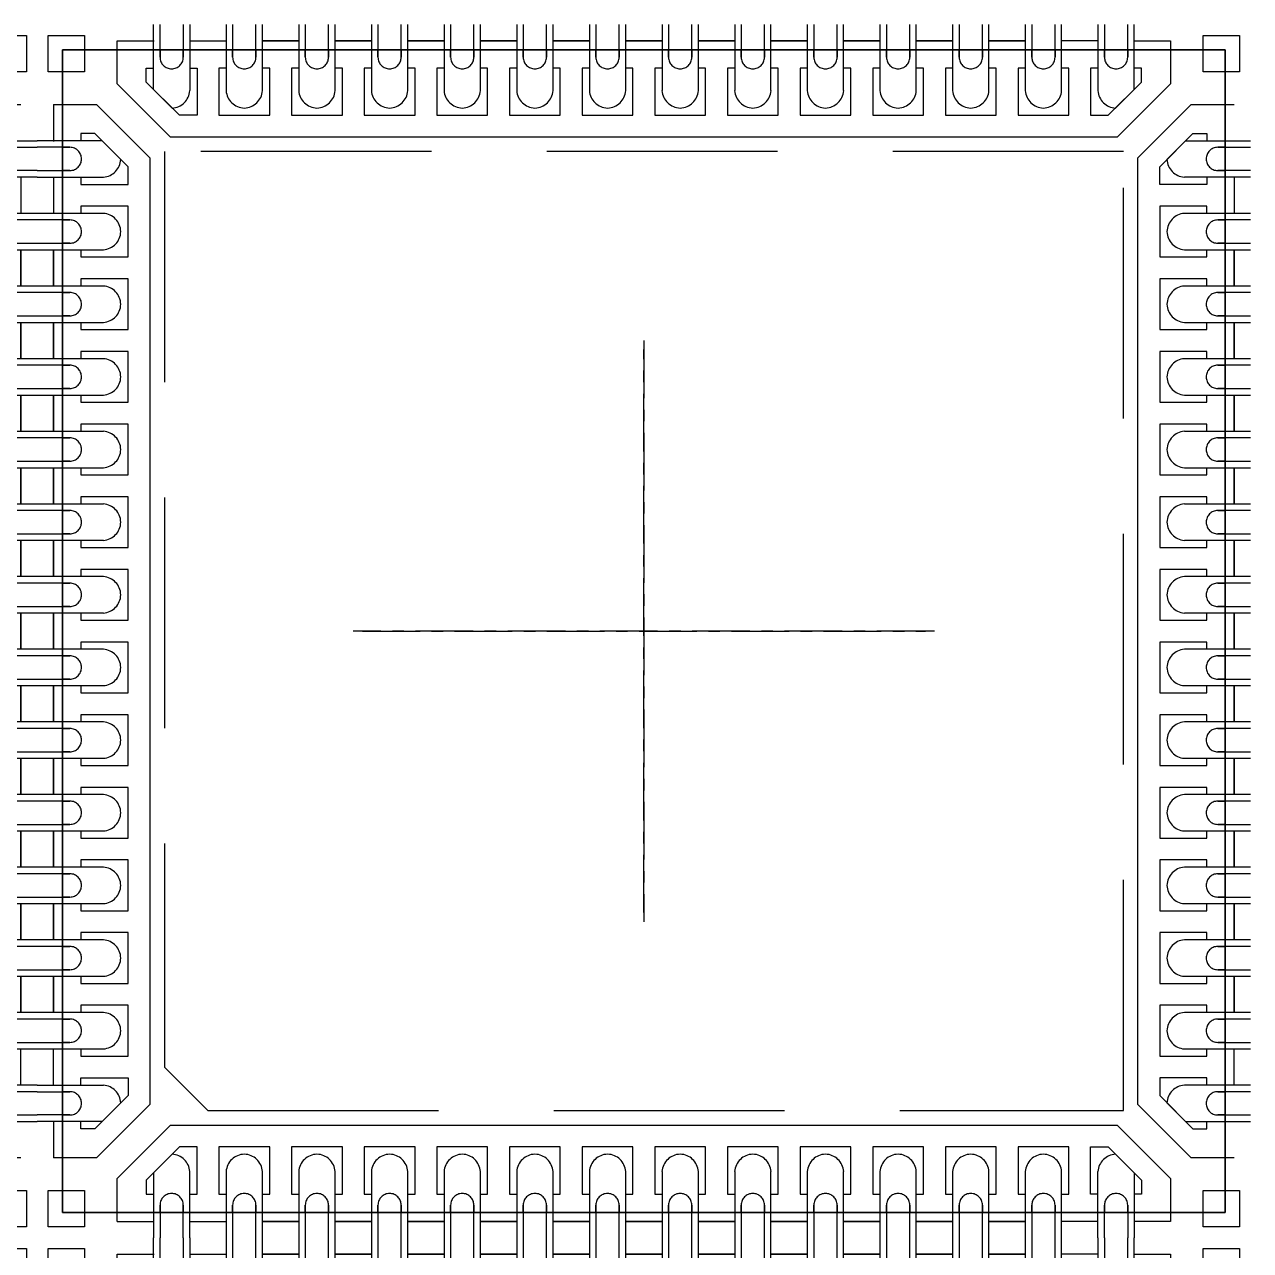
# Model space of a CAD drawing. Extents: x 91 to 778, y 180 to 503.
# Drawn here: x 166.56 to 183.43, y 268.74 to 285.62 of the extents above; entities that cross this region are included whole.
import ezdxf

# ---------------------------------------------------------------- set-up
doc = ezdxf.new("R2010")
doc.units = 0
doc.header["$LTSCALE"] = 12.7
doc.header["$MEASUREMENT"] = 0
doc.linetypes.add('CENTER', pattern=[2, 1.25, -0.25, 0.25, -0.25])
doc.linetypes.add('HIDDEN', pattern=[0.375, 0.25, -0.125])
doc.layers.get('0').update_dxf_attribs({"linetype": 'CONTINUOUS'})
for name, color, linetype in [('SH-01_CENTER', 2, 'CENTER'), ('SH-01_HIDDEN', 6, 'HIDDEN'), ('SH-01_MISC', 5, 'CONTINUOUS'), ('SH-01_OBJECT', 7, 'CONTINUOUS')]:
    doc.layers.add(name, color=color, linetype=linetype)

# ---------------------------------------------------------------- blocks, each defined once
blk = doc.blocks.new('*U12')
at = {"layer": 'SH-01_CENTER', "ltscale": 0.05}
for p, q in [((0, -3.875), (0, 3.875)), ((-3.875, 0), (3.875, 0))]:
    blk.add_line(p, q, dxfattribs=at)
at = {"layer": 'SH-01_MISC', "ltscale": 0.05}
blk.add_lwpolyline([(-8, 8), (8, 8), (8, -8), (-8, -8)], close=True, dxfattribs=at)
blk = doc.blocks.new('*U13')
at = {"color": 0, "linetype": 'ByBlock', "lineweight": -2, "transparency": 16777216}
blk.add_blockref('*U12', (16.7, 16.7), dxfattribs=at)
blk = doc.blocks.new('*U71')
at = {"layer": 'SH-01_CENTER', "ltscale": 0.05}
for p, q in [((0, 4), (0, -4)), ((4, 0), (-4, 0))]:
    blk.add_line(p, q, dxfattribs=at)
at = {"layer": 'SH-01_HIDDEN'}
for p, q in [((-6.75, 7.457), (-6.75, 8.35)), ((-6.66, 7.9), (-6.66, 8.35)), ((-6.34, 8.35), (-6.34, 7.9)), ((-6.25, 8.35), (-6.25, 7.44)), ((-5.75, 8.35), (-5.75, 7.44)), ((-5.66, 8.35), (-5.66, 7.9)), ((-5.34, 7.9), (-5.34, 8.35)), ((-5.25, 7.44), (-5.25, 8.35)), ((-4.75, 8.35), (-4.75, 7.44)), ((-4.66, 8.35), (-4.66, 7.9)), ((-4.34, 7.9), (-4.34, 8.35)), ((-4.25, 7.44), (-4.25, 8.35)), ((-3.75, 8.35), (-3.75, 7.44)), ((-3.66, 8.35), (-3.66, 7.9)), ((-3.34, 7.9), (-3.34, 8.35)), ((-3.25, 7.44), (-3.25, 8.35)), ((-2.75, 8.35), (-2.75, 7.44)), ((-2.66, 8.35), (-2.66, 7.9)), ((-2.34, 7.9), (-2.34, 8.35)), ((-2.25, 7.44), (-2.25, 8.35)), ((-1.75, 8.35), (-1.75, 7.44)), ((-1.66, 8.35), (-1.66, 7.9)), ((-1.34, 7.9), (-1.34, 8.35)), ((-1.25, 7.44), (-1.25, 8.35)), ((-0.75, 8.35), (-0.75, 7.44)), ((-0.66, 8.35), (-0.66, 7.9)), ((-0.34, 7.9), (-0.34, 8.35)), ((-0.25, 7.44), (-0.25, 8.35)), ((0.25, 8.35), (0.25, 7.44)), ((0.34, 8.35), (0.34, 7.9)), ((0.66, 7.9), (0.66, 8.35)), ((0.75, 7.44), (0.75, 8.35)), ((1.25, 8.35), (1.25, 7.44)), ((1.34, 8.35), (1.34, 7.9)), ((1.66, 7.9), (1.66, 8.35)), ((1.75, 7.44), (1.75, 8.35)), ((2.25, 8.35), (2.25, 7.44)), ((2.34, 8.35), (2.34, 7.9)), ((2.66, 7.9), (2.66, 8.35)), ((2.75, 7.44), (2.75, 8.35)), ((3.25, 8.35), (3.25, 7.44)), ((3.34, 8.35), (3.34, 7.9)), ((3.66, 7.9), (3.66, 8.35)), ((3.75, 7.44), (3.75, 8.35)), ((4.25, 8.35), (4.25, 7.44)), ((4.34, 8.35), (4.34, 7.9)), ((4.66, 7.9), (4.66, 8.35)), ((4.75, 7.44), (4.75, 8.35)), ((5.25, 8.35), (5.25, 7.44)), ((5.34, 8.35), (5.34, 7.9)), ((5.66, 7.9), (5.66, 8.35)), ((5.75, 7.44), (5.75, 8.35)), ((6.25, 8.35), (6.25, 7.44)), ((6.34, 8.35), (6.34, 7.9)), ((6.66, 7.9), (6.66, 8.35)), ((6.75, 7.457), (6.75, 8.35)), ((-6.66, 8), (-6.66, 7.9)), ((-6.34, 7.9), (-6.34, 8)), ((-5.66, 7.9), (-5.66, 8)), ((-5.34, 8), (-5.34, 7.9)), ((-4.66, 7.9), (-4.66, 8)), ((-4.34, 8), (-4.34, 7.9)), ((-3.66, 7.9), (-3.66, 8)), ((-3.34, 8), (-3.34, 7.9)), ((-2.66, 7.9), (-2.66, 8)), ((-2.34, 8), (-2.34, 7.9)), ((-1.66, 7.9), (-1.66, 8)), ((-1.34, 8), (-1.34, 7.9)), ((-0.66, 7.9), (-0.66, 8)), ((-0.34, 8), (-0.34, 7.9)), ((0.34, 7.9), (0.34, 8)), ((0.66, 8), (0.66, 7.9)), ((1.34, 7.9), (1.34, 8)), ((1.66, 8), (1.66, 7.9)), ((2.34, 7.9), (2.34, 8)), ((2.66, 8), (2.66, 7.9)), ((3.34, 7.9), (3.34, 8)), ((3.66, 8), (3.66, 7.9)), ((4.34, 7.9), (4.34, 8)), ((4.66, 8), (4.66, 7.9)), ((5.34, 7.9), (5.34, 8)), ((5.66, 8), (5.66, 7.9)), ((6.34, 7.9), (6.34, 8)), ((6.66, 8), (6.66, 7.9)), ((-6.493, 7.2), (-6.74, 7.447)), ((6.493, 7.2), (6.74, 7.447)), ((-7.457, 6.75), (-8.35, 6.75)), ((-7.9, 6.66), (-8.35, 6.66)), ((-8, 6.66), (-7.9, 6.66)), ((-7.2, 6.493), (-7.447, 6.74)), ((6.6, 6.6), (-6.6, 6.6)), ((-6.6, 6.6), (-6.6, -6)), ((6.6, -6.6), (6.6, 6.6)), ((7.2, 6.493), (7.447, 6.74)), ((7.457, 6.75), (8.35, 6.75)), ((7.9, 6.66), (8.35, 6.66)), ((8, 6.66), (7.9, 6.66)), ((-8.35, 6.34), (-7.9, 6.34)), ((-8.35, 6.25), (-7.44, 6.25)), ((-7.9, 6.34), (-8, 6.34)), ((8.35, 6.25), (7.44, 6.25)), ((8.35, 6.34), (7.9, 6.34)), ((7.9, 6.34), (8, 6.34)), ((-7.44, 5.75), (-8.35, 5.75)), ((8.35, 5.75), (7.44, 5.75)), ((-7.9, 5.66), (-8.35, 5.66)), ((-8, 5.66), (-7.9, 5.66)), ((8.35, 5.66), (7.9, 5.66)), ((7.9, 5.66), (8, 5.66)), ((-8.35, 5.34), (-7.9, 5.34)), ((-8.35, 5.25), (-7.44, 5.25)), ((-7.9, 5.34), (-8, 5.34)), ((7.44, 5.25), (8.35, 5.25)), ((7.9, 5.34), (8.35, 5.34)), ((8, 5.34), (7.9, 5.34)), ((-7.44, 4.75), (-8.35, 4.75)), ((8.35, 4.75), (7.44, 4.75)), ((-7.9, 4.66), (-8.35, 4.66)), ((-8, 4.66), (-7.9, 4.66)), ((8.35, 4.66), (7.9, 4.66)), ((7.9, 4.66), (8, 4.66)), ((-8.35, 4.34), (-7.9, 4.34)), ((-8.35, 4.25), (-7.44, 4.25)), ((-7.9, 4.34), (-8, 4.34)), ((7.44, 4.25), (8.35, 4.25)), ((7.9, 4.34), (8.35, 4.34)), ((8, 4.34), (7.9, 4.34)), ((-7.44, 3.75), (-8.35, 3.75)), ((8.35, 3.75), (7.44, 3.75)), ((-7.9, 3.66), (-8.35, 3.66)), ((-8, 3.66), (-7.9, 3.66)), ((8.35, 3.66), (7.9, 3.66)), ((7.9, 3.66), (8, 3.66)), ((-8.35, 3.34), (-7.9, 3.34)), ((-8.35, 3.25), (-7.44, 3.25)), ((-7.9, 3.34), (-8, 3.34)), ((7.44, 3.25), (8.35, 3.25)), ((7.9, 3.34), (8.35, 3.34)), ((8, 3.34), (7.9, 3.34)), ((-7.44, 2.75), (-8.35, 2.75)), ((8.35, 2.75), (7.44, 2.75)), ((-7.9, 2.66), (-8.35, 2.66)), ((-8, 2.66), (-7.9, 2.66)), ((8.35, 2.66), (7.9, 2.66)), ((7.9, 2.66), (8, 2.66)), ((-8.35, 2.34), (-7.9, 2.34)), ((-8.35, 2.25), (-7.44, 2.25)), ((-7.9, 2.34), (-8, 2.34)), ((7.44, 2.25), (8.35, 2.25)), ((7.9, 2.34), (8.35, 2.34)), ((8, 2.34), (7.9, 2.34)), ((-7.44, 1.75), (-8.35, 1.75)), ((8.35, 1.75), (7.44, 1.75)), ((-7.9, 1.66), (-8.35, 1.66)), ((-8, 1.66), (-7.9, 1.66)), ((8.35, 1.66), (7.9, 1.66)), ((7.9, 1.66), (8, 1.66)), ((-8.35, 1.34), (-7.9, 1.34)), ((-8.35, 1.25), (-7.44, 1.25)), ((-7.9, 1.34), (-8, 1.34)), ((7.44, 1.25), (8.35, 1.25)), ((7.9, 1.34), (8.35, 1.34)), ((8, 1.34), (7.9, 1.34)), ((-7.44, 0.75), (-8.35, 0.75)), ((8.35, 0.75), (7.44, 0.75)), ((-7.9, 0.66), (-8.35, 0.66)), ((-8, 0.66), (-7.9, 0.66)), ((8.35, 0.66), (7.9, 0.66)), ((7.9, 0.66), (8, 0.66)), ((-8.35, 0.34), (-7.9, 0.34)), ((-7.9, 0.34), (-8, 0.34)), ((7.9, 0.34), (8.35, 0.34)), ((8, 0.34), (7.9, 0.34)), ((-8.35, 0.25), (-7.44, 0.25)), ((7.44, 0.25), (8.35, 0.25)), ((-7.44, -0.25), (-8.35, -0.25)), ((8.35, -0.25), (7.44, -0.25)), ((-7.9, -0.34), (-8.35, -0.34)), ((-8, -0.34), (-7.9, -0.34)), ((8.35, -0.34), (7.9, -0.34)), ((7.9, -0.34), (8, -0.34)), ((-8.35, -0.66), (-7.9, -0.66)), ((-7.9, -0.66), (-8, -0.66)), ((7.9, -0.66), (8.35, -0.66)), ((8, -0.66), (7.9, -0.66)), ((-8.35, -0.75), (-7.44, -0.75)), ((7.44, -0.75), (8.35, -0.75)), ((-7.44, -1.25), (-8.35, -1.25)), ((-7.9, -1.34), (-8.35, -1.34)), ((-8, -1.34), (-7.9, -1.34)), ((8.35, -1.25), (7.44, -1.25)), ((8.35, -1.34), (7.9, -1.34)), ((7.9, -1.34), (8, -1.34)), ((-8.35, -1.66), (-7.9, -1.66)), ((-7.9, -1.66), (-8, -1.66)), ((7.9, -1.66), (8.35, -1.66)), ((8, -1.66), (7.9, -1.66)), ((-8.35, -1.75), (-7.44, -1.75)), ((7.44, -1.75), (8.35, -1.75)), ((-7.44, -2.25), (-8.35, -2.25)), ((-7.9, -2.34), (-8.35, -2.34)), ((-8, -2.34), (-7.9, -2.34)), ((8.35, -2.25), (7.44, -2.25)), ((8.35, -2.34), (7.9, -2.34)), ((7.9, -2.34), (8, -2.34)), ((-8.35, -2.66), (-7.9, -2.66)), ((-7.9, -2.66), (-8, -2.66)), ((7.9, -2.66), (8.35, -2.66)), ((8, -2.66), (7.9, -2.66)), ((-8.35, -2.75), (-7.44, -2.75)), ((7.44, -2.75), (8.35, -2.75)), ((-7.44, -3.25), (-8.35, -3.25)), ((-7.9, -3.34), (-8.35, -3.34)), ((-8, -3.34), (-7.9, -3.34)), ((8.35, -3.25), (7.44, -3.25)), ((8.35, -3.34), (7.9, -3.34)), ((7.9, -3.34), (8, -3.34)), ((-8.35, -3.66), (-7.9, -3.66)), ((-7.9, -3.66), (-8, -3.66)), ((7.9, -3.66), (8.35, -3.66)), ((8, -3.66), (7.9, -3.66)), ((-8.35, -3.75), (-7.44, -3.75)), ((7.44, -3.75), (8.35, -3.75)), ((-7.44, -4.25), (-8.35, -4.25)), ((-7.9, -4.34), (-8.35, -4.34)), ((-8, -4.34), (-7.9, -4.34)), ((8.35, -4.25), (7.44, -4.25)), ((8.35, -4.34), (7.9, -4.34)), ((7.9, -4.34), (8, -4.34)), ((-8.35, -4.66), (-7.9, -4.66)), ((-7.9, -4.66), (-8, -4.66)), ((7.9, -4.66), (8.35, -4.66)), ((8, -4.66), (7.9, -4.66)), ((-8.35, -4.75), (-7.44, -4.75)), ((7.44, -4.75), (8.35, -4.75)), ((-7.44, -5.25), (-8.35, -5.25)), ((-7.9, -5.34), (-8.35, -5.34)), ((-8, -5.34), (-7.9, -5.34)), ((8.35, -5.25), (7.44, -5.25)), ((8.35, -5.34), (7.9, -5.34)), ((7.9, -5.34), (8, -5.34)), ((-8.35, -5.66), (-7.9, -5.66)), ((-7.9, -5.66), (-8, -5.66)), ((7.9, -5.66), (8.35, -5.66)), ((8, -5.66), (7.9, -5.66)), ((-8.35, -5.75), (-7.44, -5.75)), ((7.44, -5.75), (8.35, -5.75)), ((-6.6, -6), (-6, -6.6)), ((-8.35, -6.25), (-7.44, -6.25)), ((-8.35, -6.34), (-7.9, -6.34)), ((-7.9, -6.34), (-8, -6.34)), ((8.35, -6.25), (7.44, -6.25)), ((8.35, -6.34), (7.9, -6.34)), ((7.9, -6.34), (8, -6.34)), ((-7.2, -6.493), (-7.447, -6.74)), ((7.2, -6.493), (7.447, -6.74)), ((-7.9, -6.66), (-8.35, -6.66)), ((-7.457, -6.75), (-8.35, -6.75)), ((-8, -6.66), (-7.9, -6.66)), ((-6, -6.6), (6.6, -6.6)), ((7.457, -6.75), (8.35, -6.75)), ((7.9, -6.66), (8.35, -6.66)), ((8, -6.66), (7.9, -6.66)), ((-6.493, -7.2), (-6.74, -7.447)), ((6.493, -7.2), (6.74, -7.447)), ((-6.75, -7.457), (-6.75, -8.35)), ((-6.25, -8.35), (-6.25, -7.44)), ((-5.75, -7.44), (-5.75, -8.35)), ((-5.25, -8.35), (-5.25, -7.44)), ((-4.75, -7.44), (-4.75, -8.35)), ((-4.25, -8.35), (-4.25, -7.44)), ((-3.75, -7.44), (-3.75, -8.35)), ((-3.25, -8.35), (-3.25, -7.44)), ((-2.75, -7.44), (-2.75, -8.35)), ((-2.25, -8.35), (-2.25, -7.44)), ((-1.75, -7.44), (-1.75, -8.35)), ((-1.25, -8.35), (-1.25, -7.44)), ((-0.75, -7.44), (-0.75, -8.35)), ((-0.25, -8.35), (-0.25, -7.44)), ((0.25, -7.44), (0.25, -8.35)), ((0.75, -8.35), (0.75, -7.44)), ((1.25, -7.44), (1.25, -8.35)), ((1.75, -8.35), (1.75, -7.44)), ((2.25, -7.44), (2.25, -8.35)), ((2.75, -8.35), (2.75, -7.44)), ((3.25, -7.44), (3.25, -8.35)), ((3.75, -8.35), (3.75, -7.44)), ((4.25, -7.44), (4.25, -8.35)), ((4.75, -8.35), (4.75, -7.44)), ((5.25, -7.44), (5.25, -8.35)), ((5.75, -8.35), (5.75, -7.44)), ((6.25, -8.35), (6.25, -7.44)), ((6.75, -7.457), (6.75, -8.35)), ((-6.66, -7.9), (-6.66, -8.35)), ((-6.66, -8), (-6.66, -7.9)), ((-6.34, -8.35), (-6.34, -7.9)), ((-6.34, -7.9), (-6.34, -8)), ((-5.66, -7.9), (-5.66, -8.35)), ((-5.66, -8), (-5.66, -7.9)), ((-5.34, -8.35), (-5.34, -7.9)), ((-5.34, -7.9), (-5.34, -8)), ((-4.66, -7.9), (-4.66, -8.35)), ((-4.66, -8), (-4.66, -7.9)), ((-4.34, -8.35), (-4.34, -7.9)), ((-4.34, -7.9), (-4.34, -8)), ((-3.66, -7.9), (-3.66, -8.35)), ((-3.66, -8), (-3.66, -7.9)), ((-3.34, -8.35), (-3.34, -7.9)), ((-3.34, -7.9), (-3.34, -8)), ((-2.66, -7.9), (-2.66, -8.35)), ((-2.66, -8), (-2.66, -7.9)), ((-2.34, -8.35), (-2.34, -7.9)), ((-2.34, -7.9), (-2.34, -8)), ((-1.66, -7.9), (-1.66, -8.35)), ((-1.66, -8), (-1.66, -7.9)), ((-1.34, -8.35), (-1.34, -7.9)), ((-1.34, -7.9), (-1.34, -8)), ((-0.66, -7.9), (-0.66, -8.35)), ((-0.66, -8), (-0.66, -7.9)), ((-0.34, -8.35), (-0.34, -7.9)), ((-0.34, -7.9), (-0.34, -8)), ((0.34, -7.9), (0.34, -8.35)), ((0.34, -8), (0.34, -7.9)), ((0.66, -8.35), (0.66, -7.9)), ((0.66, -7.9), (0.66, -8)), ((1.34, -7.9), (1.34, -8.35)), ((1.34, -8), (1.34, -7.9)), ((1.66, -8.35), (1.66, -7.9)), ((1.66, -7.9), (1.66, -8)), ((2.34, -7.9), (2.34, -8.35)), ((2.34, -8), (2.34, -7.9)), ((2.66, -8.35), (2.66, -7.9)), ((2.66, -7.9), (2.66, -8)), ((3.34, -7.9), (3.34, -8.35)), ((3.34, -8), (3.34, -7.9)), ((3.66, -8.35), (3.66, -7.9)), ((3.66, -7.9), (3.66, -8)), ((4.34, -7.9), (4.34, -8.35)), ((4.34, -8), (4.34, -7.9)), ((4.66, -8.35), (4.66, -7.9)), ((4.66, -7.9), (4.66, -8)), ((5.34, -7.9), (5.34, -8.35)), ((5.34, -8), (5.34, -7.9)), ((5.66, -8.35), (5.66, -7.9)), ((5.66, -7.9), (5.66, -8)), ((6.34, -8.35), (6.34, -7.9)), ((6.34, -7.9), (6.34, -8)), ((6.66, -7.9), (6.66, -8.35)), ((6.66, -8), (6.66, -7.9))]:
    blk.add_line(p, q, dxfattribs=at)
for centre, radius, start, end in [((-6.5, 7.9), 0.16, 180, 0), ((-5.5, 7.9), 0.16, 180, 0), ((-4.5, 7.9), 0.16, 180, 0), ((-3.5, 7.9), 0.16, 180, 0), ((-2.5, 7.9), 0.16, 180, 0), ((-1.5, 7.9), 0.16, 180, 0), ((-0.5, 7.9), 0.16, 180, 0), ((0.5, 7.9), 0.16, 180, 0), ((1.5, 7.9), 0.16, 180, 0), ((2.5, 7.9), 0.16, 180, 0), ((3.5, 7.9), 0.16, 180, 0), ((4.5, 7.9), 0.16, 180, 0), ((5.5, 7.9), 0.16, 180, 0), ((6.5, 7.9), 0.16, 180, 0), ((-6.508, 7.458), 0.259, 273.3488, 355.9159), ((-5.493, 7.458), 0.258, 183.9899, 268.3484), ((-5.507, 7.458), 0.258, 271.6516, 356.0102), ((-4.493, 7.458), 0.258, 183.9899, 268.3484), ((-4.507, 7.458), 0.258, 271.6516, 356.0102), ((-3.493, 7.458), 0.258, 183.9899, 268.3484), ((-3.507, 7.458), 0.258, 271.6516, 356.0102), ((-2.493, 7.458), 0.258, 183.9899, 268.3484), ((-2.507, 7.458), 0.258, 271.6516, 356.0102), ((-1.493, 7.458), 0.258, 183.9899, 268.3484), ((-1.507, 7.458), 0.258, 271.6516, 356.0102), ((-0.493, 7.458), 0.258, 183.9899, 268.3484), ((-0.507, 7.458), 0.258, 271.6516, 356.0102), ((0.507, 7.458), 0.258, 183.9899, 268.3484), ((0.493, 7.458), 0.258, 271.6516, 356.0102), ((1.507, 7.458), 0.258, 183.9899, 268.3484), ((1.493, 7.458), 0.258, 271.6516, 356.0102), ((2.507, 7.458), 0.258, 183.9899, 268.3484), ((2.493, 7.458), 0.258, 271.6516, 356.0102), ((3.507, 7.458), 0.258, 183.9899, 268.3484), ((3.493, 7.458), 0.258, 271.6516, 356.0102), ((4.507, 7.458), 0.258, 183.9899, 268.3484), ((4.493, 7.458), 0.258, 271.6516, 356.0102), ((5.507, 7.458), 0.258, 183.9899, 268.3484), ((5.493, 7.458), 0.258, 271.6516, 356.0102), ((6.508, 7.458), 0.259, 184.0841, 266.6512), ((-7.9, 6.5), 0.16, 270, 90), ((7.9, 6.5), 0.16, 90, 270), ((-7.458, 6.508), 0.259, 274.0841, 356.6512), ((7.458, 6.508), 0.259, 183.3488, 265.9159), ((-7.458, 5.493), 0.258, 1.6516, 86.0102), ((7.458, 5.493), 0.258, 93.9899, 178.3484), ((-7.9, 5.5), 0.16, 270, 90), ((7.9, 5.5), 0.16, 90, 270), ((-7.458, 5.507), 0.258, 273.9899, 358.3484), ((7.458, 5.507), 0.258, 181.6516, 266.0102), ((-7.458, 4.493), 0.258, 1.6516, 86.0102), ((7.458, 4.493), 0.258, 93.9899, 178.3484), ((-7.9, 4.5), 0.16, 270, 90), ((7.9, 4.5), 0.16, 90, 270), ((-7.458, 4.507), 0.258, 273.9899, 358.3484), ((7.458, 4.507), 0.258, 181.6516, 266.0102), ((-7.458, 3.493), 0.258, 1.6516, 86.0102), ((7.458, 3.493), 0.258, 93.9899, 178.3484), ((-7.9, 3.5), 0.16, 270, 90), ((7.9, 3.5), 0.16, 90, 270), ((-7.458, 3.507), 0.258, 273.9899, 358.3484), ((7.458, 3.507), 0.258, 181.6516, 266.0102), ((-7.458, 2.493), 0.258, 1.6516, 86.0102), ((7.458, 2.493), 0.258, 93.9899, 178.3484), ((-7.9, 2.5), 0.16, 270, 90), ((7.9, 2.5), 0.16, 90, 270), ((-7.458, 2.507), 0.258, 273.9899, 358.3484), ((7.458, 2.507), 0.258, 181.6516, 266.0102), ((-7.458, 1.493), 0.258, 1.6516, 86.0102), ((7.458, 1.493), 0.258, 93.9899, 178.3484), ((-7.9, 1.5), 0.16, 270, 90), ((7.9, 1.5), 0.16, 90, 270), ((-7.458, 1.507), 0.258, 273.9899, 358.3484), ((7.458, 1.507), 0.258, 181.6516, 266.0102), ((-7.458, 0.493), 0.258, 1.6516, 86.0102), ((7.458, 0.493), 0.258, 93.9899, 178.3484), ((-7.9, 0.5), 0.16, 270, 90), ((7.9, 0.5), 0.16, 90, 270), ((-7.458, 0.507), 0.258, 273.9899, 358.3484), ((7.458, 0.507), 0.258, 181.6516, 266.0102), ((-7.458, -0.507), 0.258, 1.6516, 86.0102), ((7.458, -0.507), 0.258, 93.9899, 178.3484), ((-7.9, -0.5), 0.16, 270, 90), ((-7.458, -0.493), 0.258, 273.9899, 358.3484), ((7.458, -0.493), 0.258, 181.6516, 266.0102), ((7.9, -0.5), 0.16, 90, 270), ((-7.9, -1.5), 0.16, 270, 90), ((-7.458, -1.507), 0.258, 1.6516, 86.0102), ((7.458, -1.507), 0.258, 93.9899, 178.3484), ((7.9, -1.5), 0.16, 90, 270), ((-7.458, -1.493), 0.258, 273.9899, 358.3484), ((7.458, -1.493), 0.258, 181.6516, 266.0102), ((-7.9, -2.5), 0.16, 270, 90), ((-7.458, -2.507), 0.258, 1.6516, 86.0102), ((7.458, -2.507), 0.258, 93.9899, 178.3484), ((7.9, -2.5), 0.16, 90, 270), ((-7.458, -2.493), 0.258, 273.9899, 358.3484), ((7.458, -2.493), 0.258, 181.6516, 266.0102), ((-7.9, -3.5), 0.16, 270, 90), ((-7.458, -3.507), 0.258, 1.6516, 86.0102), ((7.458, -3.507), 0.258, 93.9899, 178.3484), ((7.9, -3.5), 0.16, 90, 270), ((-7.458, -3.493), 0.258, 273.9899, 358.3484), ((7.458, -3.493), 0.258, 181.6516, 266.0102), ((-7.9, -4.5), 0.16, 270, 90), ((-7.458, -4.507), 0.258, 1.6516, 86.0102), ((7.458, -4.507), 0.258, 93.9899, 178.3484), ((7.9, -4.5), 0.16, 90, 270), ((-7.458, -4.493), 0.258, 273.9899, 358.3484), ((7.458, -4.493), 0.258, 181.6516, 266.0102), ((-7.9, -5.5), 0.16, 270, 90), ((-7.458, -5.507), 0.258, 1.6516, 86.0102), ((7.458, -5.507), 0.258, 93.9899, 178.3484), ((7.9, -5.5), 0.16, 90, 270), ((-7.458, -5.493), 0.258, 273.9899, 358.3484), ((7.458, -5.493), 0.258, 181.6516, 266.0102), ((-7.9, -6.5), 0.16, 270, 90), ((-7.458, -6.508), 0.259, 3.3488, 85.9159), ((7.458, -6.508), 0.259, 94.0841, 176.6512), ((7.9, -6.5), 0.16, 90, 270), ((-6.508, -7.458), 0.259, 4.0841, 86.6512), ((-5.493, -7.458), 0.258, 91.6516, 176.0102), ((-5.507, -7.458), 0.258, 3.9899, 88.3484), ((-4.493, -7.458), 0.258, 91.6516, 176.0102), ((-4.507, -7.458), 0.258, 3.9899, 88.3484), ((-3.493, -7.458), 0.258, 91.6516, 176.0102), ((-3.507, -7.458), 0.258, 3.9899, 88.3484), ((-2.493, -7.458), 0.258, 91.6516, 176.0102), ((-2.507, -7.458), 0.258, 3.9899, 88.3484), ((-1.493, -7.458), 0.258, 91.6516, 176.0102), ((-1.507, -7.458), 0.258, 3.9899, 88.3484), ((-0.493, -7.458), 0.258, 91.6516, 176.0102), ((-0.507, -7.458), 0.258, 3.9899, 88.3484), ((0.507, -7.458), 0.258, 91.6516, 176.0102), ((0.493, -7.458), 0.258, 3.9899, 88.3484), ((1.507, -7.458), 0.258, 91.6516, 176.0102), ((1.493, -7.458), 0.258, 3.9899, 88.3484), ((2.507, -7.458), 0.258, 91.6516, 176.0102), ((2.493, -7.458), 0.258, 3.9899, 88.3484), ((3.507, -7.458), 0.258, 91.6516, 176.0102), ((3.493, -7.458), 0.258, 3.9899, 88.3484), ((4.507, -7.458), 0.258, 91.6516, 176.0102), ((4.493, -7.458), 0.258, 3.9899, 88.3484), ((5.507, -7.458), 0.258, 91.6516, 176.0102), ((5.493, -7.458), 0.258, 3.9899, 88.3484), ((6.508, -7.458), 0.259, 93.3488, 175.9159), ((-6.5, -7.9), 0.16, 0, 180), ((-5.5, -7.9), 0.16, 0, 180), ((-4.5, -7.9), 0.16, 0, 180), ((-3.5, -7.9), 0.16, 0, 180), ((-2.5, -7.9), 0.16, 0, 180), ((-1.5, -7.9), 0.16, 0, 180), ((-0.5, -7.9), 0.16, 0, 180), ((0.5, -7.9), 0.16, 0, 180), ((1.5, -7.9), 0.16, 0, 180), ((2.5, -7.9), 0.16, 0, 180), ((3.5, -7.9), 0.16, 0, 180), ((4.5, -7.9), 0.16, 0, 180), ((5.5, -7.9), 0.16, 0, 180), ((6.5, -7.9), 0.16, 0, 180)]:
    blk.add_arc(centre, radius, start, end, dxfattribs=at)
at = {"layer": 'SH-01_MISC'}
blk.add_lwpolyline([(8, 8), (-8, 8), (-8, -8), (8, -8)], close=True, dxfattribs=at)
at = {"layer": 'SH-01_OBJECT', "ltscale": 0.05}
for p, q in [((-8.2, 7.7), (-8.2, 8.2)), ((-8.2, 8.2), (-7.7, 8.2)), ((-7.25, 8.125), (-6.74, 8.125)), ((-6.25, 8.125), (-5.75, 8.125)), ((-5.25, 8.125), (-4.75, 8.125)), ((-4.75, 8.125), (-5.25, 8.125)), ((-4.25, 8.125), (-3.75, 8.125)), ((-3.75, 8.125), (-4.25, 8.125)), ((-3.25, 8.125), (-2.75, 8.125)), ((-2.75, 8.125), (-3.25, 8.125)), ((-2.25, 8.125), (-1.75, 8.125)), ((-1.75, 8.125), (-2.25, 8.125)), ((-1.25, 8.125), (-0.75, 8.125)), ((-0.75, 8.125), (-1.25, 8.125)), ((-0.25, 8.125), (0.25, 8.125)), ((0.25, 8.125), (-0.25, 8.125)), ((0.75, 8.125), (1.25, 8.125)), ((1.25, 8.125), (0.75, 8.125)), ((1.75, 8.125), (2.25, 8.125)), ((2.25, 8.125), (1.75, 8.125)), ((2.75, 8.125), (3.25, 8.125)), ((3.25, 8.125), (2.75, 8.125)), ((3.75, 8.125), (4.25, 8.125)), ((4.25, 8.125), (3.75, 8.125)), ((4.75, 8.125), (5.25, 8.125)), ((5.25, 8.125), (4.75, 8.125)), ((6.25, 8.125), (5.75, 8.125)), ((6.74, 8.125), (7.25, 8.125)), ((7.7, 8.2), (8.2, 8.2)), ((8.2, 8.2), (8.2, 7.7)), ((-8.125, 7.25), (-8.125, 6.74)), ((-8.125, 6.25), (-8.125, 5.75)), ((8.125, 6.25), (8.125, 5.75)), ((-8.125, 4.75), (-8.125, 5.25)), ((-8.125, 5.25), (-8.125, 4.75)), ((8.125, 5.25), (8.125, 4.75)), ((8.125, 4.75), (8.125, 5.25)), ((-8.125, 3.75), (-8.125, 4.25)), ((-8.125, 4.25), (-8.125, 3.75)), ((8.125, 4.25), (8.125, 3.75)), ((8.125, 3.75), (8.125, 4.25)), ((-8.125, 2.75), (-8.125, 3.25)), ((-8.125, 3.25), (-8.125, 2.75)), ((8.125, 3.25), (8.125, 2.75)), ((8.125, 2.75), (8.125, 3.25)), ((-8.125, 1.75), (-8.125, 2.25)), ((-8.125, 2.25), (-8.125, 1.75)), ((8.125, 2.25), (8.125, 1.75)), ((8.125, 1.75), (8.125, 2.25)), ((-8.125, 0.75), (-8.125, 1.25)), ((-8.125, 1.25), (-8.125, 0.75)), ((8.125, 1.25), (8.125, 0.75)), ((8.125, 0.75), (8.125, 1.25)), ((-8.125, -0.25), (-8.125, 0.25)), ((-8.125, 0.25), (-8.125, -0.25)), ((8.125, 0.25), (8.125, -0.25)), ((8.125, -0.25), (8.125, 0.25)), ((-8.125, -1.25), (-8.125, -0.75)), ((-8.125, -0.75), (-8.125, -1.25)), ((8.125, -0.75), (8.125, -1.25)), ((8.125, -1.25), (8.125, -0.75)), ((-8.125, -2.25), (-8.125, -1.75)), ((-8.125, -1.75), (-8.125, -2.25)), ((8.125, -1.75), (8.125, -2.25)), ((8.125, -2.25), (8.125, -1.75)), ((-8.125, -3.25), (-8.125, -2.75)), ((-8.125, -2.75), (-8.125, -3.25)), ((8.125, -2.75), (8.125, -3.25)), ((8.125, -3.25), (8.125, -2.75)), ((-8.125, -4.25), (-8.125, -3.75)), ((-8.125, -3.75), (-8.125, -4.25)), ((8.125, -3.75), (8.125, -4.25)), ((8.125, -4.25), (8.125, -3.75)), ((-8.125, -5.25), (-8.125, -4.75)), ((-8.125, -4.75), (-8.125, -5.25)), ((8.125, -4.75), (8.125, -5.25)), ((8.125, -5.25), (8.125, -4.75)), ((-8.125, -6.25), (-8.125, -5.75)), ((8.125, -6.25), (8.125, -5.75)), ((-8.125, -6.74), (-8.125, -7.25)), ((-8.2, -8.2), (-8.2, -7.7)), ((8.2, -7.7), (8.2, -8.2)), ((-7.7, -8.2), (-8.2, -8.2)), ((-7.25, -8.125), (-6.75, -8.125)), ((-6.25, -8.125), (-5.75, -8.125)), ((-4.75, -8.125), (-5.25, -8.125)), ((-5.25, -8.125), (-4.75, -8.125)), ((-3.75, -8.125), (-4.25, -8.125)), ((-4.25, -8.125), (-3.75, -8.125)), ((-2.75, -8.125), (-3.25, -8.125)), ((-3.25, -8.125), (-2.75, -8.125)), ((-1.75, -8.125), (-2.25, -8.125)), ((-2.25, -8.125), (-1.75, -8.125)), ((-0.75, -8.125), (-1.25, -8.125)), ((-1.25, -8.125), (-0.75, -8.125)), ((0.25, -8.125), (-0.25, -8.125)), ((-0.25, -8.125), (0.25, -8.125)), ((1.25, -8.125), (0.75, -8.125)), ((0.75, -8.125), (1.25, -8.125)), ((2.25, -8.125), (1.75, -8.125)), ((1.75, -8.125), (2.25, -8.125)), ((3.25, -8.125), (2.75, -8.125)), ((2.75, -8.125), (3.25, -8.125)), ((4.25, -8.125), (3.75, -8.125)), ((3.75, -8.125), (4.25, -8.125)), ((5.25, -8.125), (4.75, -8.125)), ((4.75, -8.125), (5.25, -8.125)), ((6.25, -8.125), (5.75, -8.125)), ((7.25, -8.125), (6.75, -8.125)), ((8.2, -8.2), (7.7, -8.2))]:
    blk.add_line(p, q, dxfattribs=at)
at = {"layer": 'SH-01_OBJECT'}
for p, q in [((-7.7, 8.2), (-7.7, 7.7)), ((-7.25, 7.533), (-7.25, 8.125)), ((-6.75, 7.75), (-6.75, 8.125)), ((-6.25, 8.125), (-6.25, 7.75)), ((-5.75, 8.125), (-5.75, 7.75)), ((-5.25, 7.75), (-5.25, 8.125)), ((-4.75, 8.125), (-4.75, 7.75)), ((-4.25, 7.75), (-4.25, 8.125)), ((-3.75, 8.125), (-3.75, 7.75)), ((-3.25, 7.75), (-3.25, 8.125)), ((-2.75, 8.125), (-2.75, 7.75)), ((-2.25, 7.75), (-2.25, 8.125)), ((-1.75, 8.125), (-1.75, 7.75)), ((-1.25, 7.75), (-1.25, 8.125)), ((-0.75, 8.125), (-0.75, 7.75)), ((-0.25, 7.75), (-0.25, 8.125)), ((0.25, 8.125), (0.25, 7.75)), ((0.75, 7.75), (0.75, 8.125)), ((1.25, 8.125), (1.25, 7.75)), ((1.75, 7.75), (1.75, 8.125)), ((2.25, 8.125), (2.25, 7.75)), ((2.75, 7.75), (2.75, 8.125)), ((3.25, 8.125), (3.25, 7.75)), ((3.75, 7.75), (3.75, 8.125)), ((4.25, 8.125), (4.25, 7.75)), ((4.75, 7.75), (4.75, 8.125)), ((5.25, 8.125), (5.25, 7.75)), ((5.75, 7.75), (5.75, 8.125)), ((6.25, 8.125), (6.25, 7.75)), ((6.75, 7.75), (6.75, 8.125)), ((7.25, 8.125), (7.25, 7.533)), ((7.7, 7.7), (7.7, 8.2)), ((-7.7, 7.7), (-8.2, 7.7)), ((-6.85, 7.557), (-6.85, 7.75)), ((-6.85, 7.75), (-6.75, 7.75)), ((-6.25, 7.75), (-6.15, 7.75)), ((-6.15, 7.75), (-6.15, 7.1)), ((-5.75, 7.75), (-5.85, 7.75)), ((-5.85, 7.75), (-5.85, 7.1)), ((-5.15, 7.75), (-5.25, 7.75)), ((-5.15, 7.1), (-5.15, 7.75)), ((-4.75, 7.75), (-4.85, 7.75)), ((-4.85, 7.75), (-4.85, 7.1)), ((-4.15, 7.75), (-4.25, 7.75)), ((-4.15, 7.1), (-4.15, 7.75)), ((-3.75, 7.75), (-3.85, 7.75)), ((-3.85, 7.75), (-3.85, 7.1)), ((-3.15, 7.75), (-3.25, 7.75)), ((-3.15, 7.1), (-3.15, 7.75)), ((-2.75, 7.75), (-2.85, 7.75)), ((-2.85, 7.75), (-2.85, 7.1)), ((-2.15, 7.75), (-2.25, 7.75)), ((-2.15, 7.1), (-2.15, 7.75)), ((-1.75, 7.75), (-1.85, 7.75)), ((-1.85, 7.75), (-1.85, 7.1)), ((-1.15, 7.75), (-1.25, 7.75)), ((-1.15, 7.1), (-1.15, 7.75)), ((-0.75, 7.75), (-0.85, 7.75)), ((-0.85, 7.75), (-0.85, 7.1)), ((-0.15, 7.75), (-0.25, 7.75)), ((-0.15, 7.1), (-0.15, 7.75)), ((0.25, 7.75), (0.15, 7.75)), ((0.15, 7.75), (0.15, 7.1)), ((0.85, 7.75), (0.75, 7.75)), ((0.85, 7.1), (0.85, 7.75)), ((1.25, 7.75), (1.15, 7.75)), ((1.15, 7.75), (1.15, 7.1)), ((1.85, 7.75), (1.75, 7.75)), ((1.85, 7.1), (1.85, 7.75)), ((2.25, 7.75), (2.15, 7.75)), ((2.15, 7.75), (2.15, 7.1)), ((2.85, 7.75), (2.75, 7.75)), ((2.85, 7.1), (2.85, 7.75)), ((3.25, 7.75), (3.15, 7.75)), ((3.15, 7.75), (3.15, 7.1)), ((3.85, 7.75), (3.75, 7.75)), ((3.85, 7.1), (3.85, 7.75)), ((4.25, 7.75), (4.15, 7.75)), ((4.15, 7.75), (4.15, 7.1)), ((4.85, 7.75), (4.75, 7.75)), ((4.85, 7.1), (4.85, 7.75)), ((5.25, 7.75), (5.15, 7.75)), ((5.15, 7.75), (5.15, 7.1)), ((5.85, 7.75), (5.75, 7.75)), ((5.85, 7.1), (5.85, 7.75)), ((6.25, 7.75), (6.15, 7.75)), ((6.15, 7.75), (6.15, 7.1)), ((6.85, 7.75), (6.75, 7.75)), ((6.85, 7.557), (6.85, 7.75)), ((8.2, 7.7), (7.7, 7.7)), ((-6.517, 6.8), (-7.25, 7.533)), ((-6.393, 7.1), (-6.85, 7.557)), ((6.393, 7.1), (6.85, 7.557)), ((7.25, 7.533), (6.517, 6.8)), ((-8.125, 7.25), (-7.533, 7.25)), ((-7.533, 7.25), (-6.8, 6.517)), ((-6.15, 7.1), (-6.393, 7.1)), ((-5.85, 7.1), (-5.15, 7.1)), ((-4.85, 7.1), (-4.15, 7.1)), ((-3.85, 7.1), (-3.15, 7.1)), ((-2.85, 7.1), (-2.15, 7.1)), ((-1.85, 7.1), (-1.15, 7.1)), ((-0.85, 7.1), (-0.15, 7.1)), ((0.15, 7.1), (0.85, 7.1)), ((1.15, 7.1), (1.85, 7.1)), ((2.15, 7.1), (2.85, 7.1)), ((3.15, 7.1), (3.85, 7.1)), ((4.15, 7.1), (4.85, 7.1)), ((5.15, 7.1), (5.85, 7.1)), ((6.15, 7.1), (6.393, 7.1)), ((6.8, 6.517), (7.533, 7.25)), ((7.533, 7.25), (8.125, 7.25)), ((-7.557, 6.85), (-7.75, 6.85)), ((-7.75, 6.85), (-7.75, 6.75)), ((-7.1, 6.393), (-7.557, 6.85)), ((6.517, 6.8), (-6.517, 6.8)), ((7.1, 6.393), (7.557, 6.85)), ((7.557, 6.85), (7.75, 6.85)), ((7.75, 6.85), (7.75, 6.75)), ((-7.75, 6.75), (-8.125, 6.75)), ((7.75, 6.75), (8.125, 6.75)), ((-6.8, 6.517), (-6.8, -6.517)), ((6.8, -6.517), (6.8, 6.517)), ((-8.125, 6.25), (-7.75, 6.25)), ((-7.75, 6.25), (-7.75, 6.15)), ((-7.1, 6.15), (-7.1, 6.393)), ((7.1, 6.15), (7.1, 6.393)), ((8.125, 6.25), (7.75, 6.25)), ((7.75, 6.25), (7.75, 6.15)), ((-7.75, 6.15), (-7.1, 6.15)), ((7.75, 6.15), (7.1, 6.15)), ((-7.75, 5.75), (-8.125, 5.75)), ((-7.1, 5.85), (-7.75, 5.85)), ((-7.75, 5.85), (-7.75, 5.75)), ((-7.1, 5.15), (-7.1, 5.85)), ((7.1, 5.85), (7.1, 5.15)), ((7.75, 5.85), (7.1, 5.85)), ((7.75, 5.75), (7.75, 5.85)), ((8.125, 5.75), (7.75, 5.75)), ((-8.125, 5.25), (-7.75, 5.25)), ((-7.75, 5.25), (-7.75, 5.15)), ((7.75, 5.15), (7.75, 5.25)), ((7.75, 5.25), (8.125, 5.25)), ((-7.75, 5.15), (-7.1, 5.15)), ((7.1, 5.15), (7.75, 5.15)), ((-7.75, 4.75), (-8.125, 4.75)), ((-7.1, 4.85), (-7.75, 4.85)), ((-7.75, 4.85), (-7.75, 4.75)), ((-7.1, 4.15), (-7.1, 4.85)), ((7.1, 4.85), (7.1, 4.15)), ((7.75, 4.85), (7.1, 4.85)), ((7.75, 4.75), (7.75, 4.85)), ((8.125, 4.75), (7.75, 4.75)), ((-8.125, 4.25), (-7.75, 4.25)), ((-7.75, 4.25), (-7.75, 4.15)), ((7.75, 4.15), (7.75, 4.25)), ((7.75, 4.25), (8.125, 4.25)), ((-7.75, 4.15), (-7.1, 4.15)), ((7.1, 4.15), (7.75, 4.15)), ((-7.75, 3.75), (-8.125, 3.75)), ((-7.1, 3.85), (-7.75, 3.85)), ((-7.75, 3.85), (-7.75, 3.75)), ((-7.1, 3.15), (-7.1, 3.85)), ((7.1, 3.85), (7.1, 3.15)), ((7.75, 3.85), (7.1, 3.85)), ((7.75, 3.75), (7.75, 3.85)), ((8.125, 3.75), (7.75, 3.75)), ((-8.125, 3.25), (-7.75, 3.25)), ((-7.75, 3.25), (-7.75, 3.15)), ((7.75, 3.15), (7.75, 3.25)), ((7.75, 3.25), (8.125, 3.25)), ((-7.75, 3.15), (-7.1, 3.15)), ((7.1, 3.15), (7.75, 3.15)), ((-7.75, 2.75), (-8.125, 2.75)), ((-7.1, 2.85), (-7.75, 2.85)), ((-7.75, 2.85), (-7.75, 2.75)), ((-7.1, 2.15), (-7.1, 2.85)), ((7.1, 2.85), (7.1, 2.15)), ((7.75, 2.85), (7.1, 2.85)), ((7.75, 2.75), (7.75, 2.85)), ((8.125, 2.75), (7.75, 2.75)), ((-8.125, 2.25), (-7.75, 2.25)), ((-7.75, 2.25), (-7.75, 2.15)), ((7.75, 2.15), (7.75, 2.25)), ((7.75, 2.25), (8.125, 2.25)), ((-7.75, 2.15), (-7.1, 2.15)), ((7.1, 2.15), (7.75, 2.15)), ((-7.75, 1.75), (-8.125, 1.75)), ((-7.1, 1.85), (-7.75, 1.85)), ((-7.75, 1.85), (-7.75, 1.75)), ((-7.1, 1.15), (-7.1, 1.85)), ((7.1, 1.85), (7.1, 1.15)), ((7.75, 1.85), (7.1, 1.85)), ((7.75, 1.75), (7.75, 1.85)), ((8.125, 1.75), (7.75, 1.75)), ((-8.125, 1.25), (-7.75, 1.25)), ((-7.75, 1.25), (-7.75, 1.15)), ((7.75, 1.15), (7.75, 1.25)), ((7.75, 1.25), (8.125, 1.25)), ((-7.75, 1.15), (-7.1, 1.15)), ((7.1, 1.15), (7.75, 1.15)), ((-7.1, 0.85), (-7.75, 0.85)), ((-7.75, 0.85), (-7.75, 0.75)), ((-7.1, 0.15), (-7.1, 0.85)), ((7.1, 0.85), (7.1, 0.15)), ((7.75, 0.85), (7.1, 0.85)), ((7.75, 0.75), (7.75, 0.85)), ((-7.75, 0.75), (-8.125, 0.75)), ((8.125, 0.75), (7.75, 0.75)), ((-8.125, 0.25), (-7.75, 0.25)), ((-7.75, 0.25), (-7.75, 0.15)), ((7.75, 0.15), (7.75, 0.25)), ((7.75, 0.25), (8.125, 0.25)), ((-7.75, 0.15), (-7.1, 0.15)), ((7.1, 0.15), (7.75, 0.15)), ((-7.1, -0.15), (-7.75, -0.15)), ((-7.75, -0.15), (-7.75, -0.25)), ((-7.1, -0.85), (-7.1, -0.15)), ((7.1, -0.15), (7.1, -0.85)), ((7.75, -0.15), (7.1, -0.15)), ((7.75, -0.25), (7.75, -0.15)), ((-7.75, -0.25), (-8.125, -0.25)), ((8.125, -0.25), (7.75, -0.25)), ((-8.125, -0.75), (-7.75, -0.75)), ((-7.75, -0.75), (-7.75, -0.85)), ((7.75, -0.85), (7.75, -0.75)), ((7.75, -0.75), (8.125, -0.75)), ((-7.75, -0.85), (-7.1, -0.85)), ((7.1, -0.85), (7.75, -0.85)), ((-7.1, -1.15), (-7.75, -1.15)), ((-7.75, -1.15), (-7.75, -1.25)), ((-7.1, -1.85), (-7.1, -1.15)), ((7.1, -1.15), (7.1, -1.85)), ((7.75, -1.15), (7.1, -1.15)), ((7.75, -1.25), (7.75, -1.15)), ((-7.75, -1.25), (-8.125, -1.25)), ((8.125, -1.25), (7.75, -1.25)), ((-8.125, -1.75), (-7.75, -1.75)), ((-7.75, -1.75), (-7.75, -1.85)), ((-7.75, -1.85), (-7.1, -1.85)), ((7.1, -1.85), (7.75, -1.85)), ((7.75, -1.85), (7.75, -1.75)), ((7.75, -1.75), (8.125, -1.75)), ((-7.1, -2.15), (-7.75, -2.15)), ((-7.75, -2.15), (-7.75, -2.25)), ((-7.1, -2.85), (-7.1, -2.15)), ((7.1, -2.15), (7.1, -2.85)), ((7.75, -2.15), (7.1, -2.15)), ((7.75, -2.25), (7.75, -2.15)), ((-7.75, -2.25), (-8.125, -2.25)), ((8.125, -2.25), (7.75, -2.25)), ((-8.125, -2.75), (-7.75, -2.75)), ((-7.75, -2.75), (-7.75, -2.85)), ((-7.75, -2.85), (-7.1, -2.85)), ((7.1, -2.85), (7.75, -2.85)), ((7.75, -2.85), (7.75, -2.75)), ((7.75, -2.75), (8.125, -2.75)), ((-7.1, -3.15), (-7.75, -3.15)), ((-7.75, -3.15), (-7.75, -3.25)), ((-7.1, -3.85), (-7.1, -3.15)), ((7.1, -3.15), (7.1, -3.85)), ((7.75, -3.15), (7.1, -3.15)), ((7.75, -3.25), (7.75, -3.15)), ((-7.75, -3.25), (-8.125, -3.25)), ((8.125, -3.25), (7.75, -3.25)), ((-8.125, -3.75), (-7.75, -3.75)), ((-7.75, -3.75), (-7.75, -3.85)), ((-7.75, -3.85), (-7.1, -3.85)), ((7.1, -3.85), (7.75, -3.85)), ((7.75, -3.85), (7.75, -3.75)), ((7.75, -3.75), (8.125, -3.75)), ((-7.1, -4.15), (-7.75, -4.15)), ((-7.75, -4.15), (-7.75, -4.25)), ((-7.1, -4.85), (-7.1, -4.15)), ((7.1, -4.15), (7.1, -4.85)), ((7.75, -4.15), (7.1, -4.15)), ((7.75, -4.25), (7.75, -4.15)), ((-7.75, -4.25), (-8.125, -4.25)), ((8.125, -4.25), (7.75, -4.25)), ((-8.125, -4.75), (-7.75, -4.75)), ((-7.75, -4.75), (-7.75, -4.85)), ((-7.75, -4.85), (-7.1, -4.85)), ((7.1, -4.85), (7.75, -4.85)), ((7.75, -4.85), (7.75, -4.75)), ((7.75, -4.75), (8.125, -4.75)), ((-7.1, -5.15), (-7.75, -5.15)), ((-7.75, -5.15), (-7.75, -5.25)), ((-7.1, -5.85), (-7.1, -5.15)), ((7.1, -5.15), (7.1, -5.85)), ((7.75, -5.15), (7.1, -5.15)), ((7.75, -5.25), (7.75, -5.15)), ((-7.75, -5.25), (-8.125, -5.25)), ((8.125, -5.25), (7.75, -5.25)), ((-8.125, -5.75), (-7.75, -5.75)), ((-7.75, -5.75), (-7.75, -5.85)), ((-7.75, -5.85), (-7.1, -5.85)), ((7.1, -5.85), (7.75, -5.85)), ((7.75, -5.85), (7.75, -5.75)), ((7.75, -5.75), (8.125, -5.75)), ((-7.75, -6.25), (-7.75, -6.15)), ((-7.75, -6.15), (-7.1, -6.15)), ((-7.1, -6.15), (-7.1, -6.393)), ((7.1, -6.15), (7.1, -6.393)), ((7.75, -6.15), (7.1, -6.15)), ((7.75, -6.25), (7.75, -6.15)), ((-8.125, -6.25), (-7.75, -6.25)), ((-7.1, -6.393), (-7.557, -6.85)), ((7.1, -6.393), (7.557, -6.85)), ((8.125, -6.25), (7.75, -6.25)), ((-6.8, -6.517), (-7.533, -7.25)), ((7.533, -7.25), (6.8, -6.517)), ((-7.75, -6.75), (-8.125, -6.75)), ((-7.75, -6.85), (-7.75, -6.75)), ((7.75, -6.85), (7.75, -6.75)), ((7.75, -6.75), (8.125, -6.75)), ((-7.557, -6.85), (-7.75, -6.85)), ((-7.25, -7.533), (-6.517, -6.8)), ((-6.517, -6.8), (6.517, -6.8)), ((6.517, -6.8), (7.25, -7.533)), ((7.557, -6.85), (7.75, -6.85)), ((-7.533, -7.25), (-8.125, -7.25)), ((-6.393, -7.1), (-6.85, -7.557)), ((-6.15, -7.1), (-6.393, -7.1)), ((-6.15, -7.75), (-6.15, -7.1)), ((-5.15, -7.1), (-5.85, -7.1)), ((-5.85, -7.1), (-5.85, -7.75)), ((-5.15, -7.75), (-5.15, -7.1)), ((-4.15, -7.1), (-4.85, -7.1)), ((-4.85, -7.1), (-4.85, -7.75)), ((-4.15, -7.75), (-4.15, -7.1)), ((-3.15, -7.1), (-3.85, -7.1)), ((-3.85, -7.1), (-3.85, -7.75)), ((-3.15, -7.75), (-3.15, -7.1)), ((-2.15, -7.1), (-2.85, -7.1)), ((-2.85, -7.1), (-2.85, -7.75)), ((-2.15, -7.75), (-2.15, -7.1)), ((-1.15, -7.1), (-1.85, -7.1)), ((-1.85, -7.1), (-1.85, -7.75)), ((-1.15, -7.75), (-1.15, -7.1)), ((-0.15, -7.1), (-0.85, -7.1)), ((-0.85, -7.1), (-0.85, -7.75)), ((-0.15, -7.75), (-0.15, -7.1)), ((0.85, -7.1), (0.15, -7.1)), ((0.15, -7.1), (0.15, -7.75)), ((0.85, -7.75), (0.85, -7.1)), ((1.85, -7.1), (1.15, -7.1)), ((1.15, -7.1), (1.15, -7.75)), ((1.85, -7.75), (1.85, -7.1)), ((2.85, -7.1), (2.15, -7.1)), ((2.15, -7.1), (2.15, -7.75)), ((2.85, -7.75), (2.85, -7.1)), ((3.85, -7.1), (3.15, -7.1)), ((3.15, -7.1), (3.15, -7.75)), ((3.85, -7.75), (3.85, -7.1)), ((4.85, -7.1), (4.15, -7.1)), ((4.15, -7.1), (4.15, -7.75)), ((4.85, -7.75), (4.85, -7.1)), ((5.85, -7.1), (5.15, -7.1)), ((5.15, -7.1), (5.15, -7.75)), ((5.85, -7.75), (5.85, -7.1)), ((6.15, -7.1), (6.393, -7.1)), ((6.15, -7.75), (6.15, -7.1)), ((6.393, -7.1), (6.85, -7.557)), ((8.125, -7.25), (7.533, -7.25)), ((-7.25, -8.125), (-7.25, -7.533)), ((-6.85, -7.557), (-6.85, -7.75)), ((6.85, -7.557), (6.85, -7.75)), ((7.25, -7.533), (7.25, -8.125)), ((-8.2, -7.7), (-7.7, -7.7)), ((-7.7, -7.7), (-7.7, -8.2)), ((-6.85, -7.75), (-6.75, -7.75)), ((-6.75, -7.75), (-6.75, -8.125)), ((-6.25, -8.125), (-6.25, -7.75)), ((-6.25, -7.75), (-6.15, -7.75)), ((-5.85, -7.75), (-5.75, -7.75)), ((-5.75, -7.75), (-5.75, -8.125)), ((-5.25, -8.125), (-5.25, -7.75)), ((-5.25, -7.75), (-5.15, -7.75)), ((-4.85, -7.75), (-4.75, -7.75)), ((-4.75, -7.75), (-4.75, -8.125)), ((-4.25, -8.125), (-4.25, -7.75)), ((-4.25, -7.75), (-4.15, -7.75)), ((-3.85, -7.75), (-3.75, -7.75)), ((-3.75, -7.75), (-3.75, -8.125)), ((-3.25, -8.125), (-3.25, -7.75)), ((-3.25, -7.75), (-3.15, -7.75)), ((-2.85, -7.75), (-2.75, -7.75)), ((-2.75, -7.75), (-2.75, -8.125)), ((-2.25, -8.125), (-2.25, -7.75)), ((-2.25, -7.75), (-2.15, -7.75)), ((-1.85, -7.75), (-1.75, -7.75)), ((-1.75, -7.75), (-1.75, -8.125)), ((-1.25, -8.125), (-1.25, -7.75)), ((-1.25, -7.75), (-1.15, -7.75)), ((-0.85, -7.75), (-0.75, -7.75)), ((-0.75, -7.75), (-0.75, -8.125)), ((-0.25, -8.125), (-0.25, -7.75)), ((-0.25, -7.75), (-0.15, -7.75)), ((0.15, -7.75), (0.25, -7.75)), ((0.25, -7.75), (0.25, -8.125)), ((0.75, -8.125), (0.75, -7.75)), ((0.75, -7.75), (0.85, -7.75)), ((1.15, -7.75), (1.25, -7.75)), ((1.25, -7.75), (1.25, -8.125)), ((1.75, -8.125), (1.75, -7.75)), ((1.75, -7.75), (1.85, -7.75)), ((2.15, -7.75), (2.25, -7.75)), ((2.25, -7.75), (2.25, -8.125)), ((2.75, -8.125), (2.75, -7.75)), ((2.75, -7.75), (2.85, -7.75)), ((3.15, -7.75), (3.25, -7.75)), ((3.25, -7.75), (3.25, -8.125)), ((3.75, -8.125), (3.75, -7.75)), ((3.75, -7.75), (3.85, -7.75)), ((4.15, -7.75), (4.25, -7.75)), ((4.25, -7.75), (4.25, -8.125)), ((4.75, -8.125), (4.75, -7.75)), ((4.75, -7.75), (4.85, -7.75)), ((5.15, -7.75), (5.25, -7.75)), ((5.25, -7.75), (5.25, -8.125)), ((5.75, -8.125), (5.75, -7.75)), ((5.75, -7.75), (5.85, -7.75)), ((6.25, -7.75), (6.15, -7.75)), ((6.25, -8.125), (6.25, -7.75)), ((6.85, -7.75), (6.75, -7.75)), ((6.75, -7.75), (6.75, -8.125)), ((7.7, -8.2), (7.7, -7.7)), ((7.7, -7.7), (8.2, -7.7))]:
    blk.add_line(p, q, dxfattribs=at)
blk = doc.blocks.new('*U72')
at = {"layer": 'SH-01_CENTER', "color": 0, "linetype": 'ByBlock', "lineweight": -2, "transparency": 16777216}
for p in [(0, 16.7), (16.7, 16.7), (0, 0), (16.7, 0)]:
    blk.add_blockref('*U71', p, dxfattribs=at)

msp = doc.modelspace()

# ---------------------------------------------------------------- block references
msp.add_blockref('*U13', (158.38073, 260.56745))
at = {"layer": 'SH-01_CENTER'}
msp.add_blockref('*U72', (158.38073, 260.56745), dxfattribs=at)

doc.saveas('drawing.dxf')
